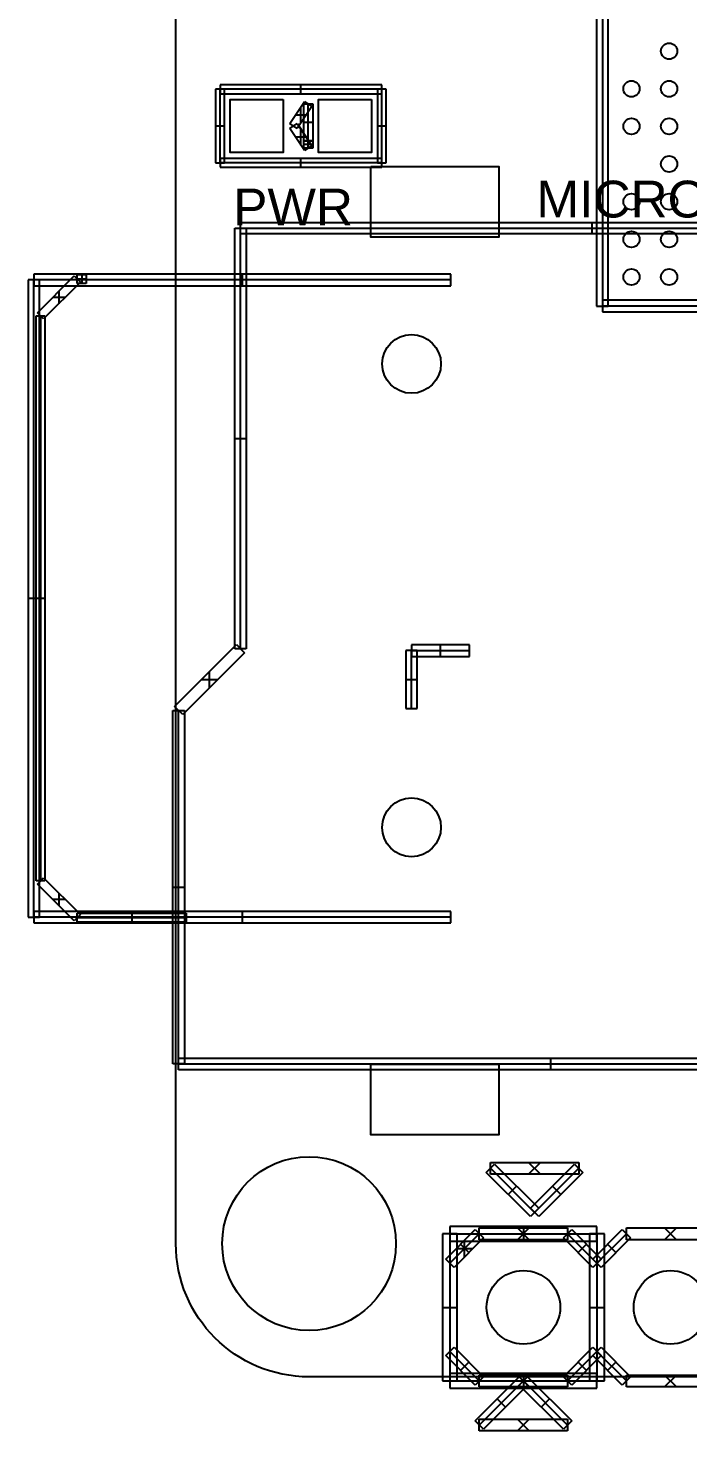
# Model space of a CAD drawing. Header units: millimetres. Extents: x -2.6 to 51, y -0.9 to 44.6.
# Drawn here: x -2.55 to 8.84, y -0.93 to 23.28 of the extents above; entities that cross this region are included whole.
import ezdxf

# ---------------------------------------------------------------- set-up
doc = ezdxf.new("R2010")
doc.units = ezdxf.units.MM
doc.header["$MEASUREMENT"] = 0
for name, color, linetype in [('BOTTOM', 11, 'Continuous'), ('SILK-BOT', 5, 'Continuous'), ('SILK-TOP', 12, 'Continuous'), ('TOP', 1, 'Continuous')]:
    doc.layers.add(name, color=color, linetype=linetype)

msp = doc.modelspace()

# ---------------------------------------------------------------- linework, layer by layer
at = {"layer": 'BOTTOM'}
for centre, radius in [((8.515, 22.883), 0.14), ((7.865, 22.233), 0.14), ((8.515, 22.233), 0.14), ((7.865, 21.585), 0.14), ((8.515, 21.585), 0.14), ((8.515, 20.935), 0.14), ((7.865, 20.285), 0.14), ((8.515, 20.285), 0.14), ((7.865, 19.634), 0.14), ((8.515, 19.634), 0.14), ((7.865, 18.984), 0.14), ((8.515, 18.984), 0.14), ((6, 1.2), 0.635), ((8.54, 1.2), 0.635)]:
    msp.add_circle(centre, radius, dxfattribs=at)
at = {"layer": 'SILK-BOT'}
for p, q in [((7.264, 32.484), (7.264, 18.484)), ((7.365, 32.484), (7.365, 18.484)), ((7.465, 18.484), (7.465, 32.484)), ((7.264, 18.484), (7.465, 18.484)), ((21.365, 18.584), (7.365, 18.584)), ((7.365, 18.584), (7.365, 18.383)), ((21.365, 18.484), (7.365, 18.484)), ((7.365, 18.383), (21.365, 18.383)), ((5.358, 3.529), (5.502, 3.672)), ((5.43, 3.499), (5.43, 3.702)), ((5.43, 3.702), (6.954, 3.702)), ((5.502, 3.672), (6.264, 2.91)), ((6.09, 3.499), (6.294, 3.702)), ((6.294, 3.499), (6.09, 3.702)), ((6.12, 2.91), (6.882, 3.672)), ((6.882, 3.672), (7.026, 3.529)), ((6.954, 3.702), (6.954, 3.499)), ((6.12, 2.767), (5.358, 3.529)), ((6.192, 2.839), (5.43, 3.601)), ((6.954, 3.499), (5.43, 3.499)), ((6.192, 2.839), (6.954, 3.601)), ((7.026, 3.529), (6.264, 2.767)), ((5.739, 3.148), (5.883, 3.291)), ((6.645, 3.148), (6.501, 3.291)), ((6.264, 2.767), (6.12, 2.91)), ((6.264, 2.91), (6.12, 2.767)), ((4.857, 2.47), (4.603, 2.47)), ((4.603, 2.47), (4.603, -0.07)), ((4.658, 2.034), (5.166, 2.542)), ((4.73, 2.597), (4.73, 2.343)), ((7.27, 2.597), (4.73, 2.597)), ((4.73, 2.47), (7.27, 2.47)), ((4.73, 2.47), (4.73, -0.07)), ((5.238, 2.47), (4.73, 1.962)), ((4.857, -0.07), (4.857, 2.47)), ((5.166, 2.542), (5.31, 2.398)), ((5.238, 2.368), (5.238, 2.572)), ((5.238, 2.572), (6.762, 2.572)), ((6.102, 2.368), (5.898, 2.572)), ((6.102, 2.572), (5.898, 2.368)), ((6, 2.597), (6, 2.343)), ((6.69, 2.398), (6.834, 2.542)), ((6.762, 2.572), (6.762, 2.368)), ((7.27, 1.962), (6.762, 2.47)), ((6.834, 2.542), (7.342, 2.034)), ((7.397, 2.47), (7.143, 2.47)), ((7.143, 2.47), (7.143, -0.07)), ((7.198, 2.034), (7.706, 2.542)), ((7.27, 2.343), (7.27, 2.597)), ((7.27, 2.47), (7.27, -0.07)), ((7.778, 2.47), (7.27, 1.962)), ((7.397, -0.07), (7.397, 2.47)), ((7.706, 2.542), (7.85, 2.398)), ((7.778, 2.368), (7.778, 2.572)), ((7.778, 2.572), (9.302, 2.572)), ((8.642, 2.368), (8.438, 2.572)), ((8.642, 2.572), (8.438, 2.368)), ((4.73, 2.343), (7.27, 2.343)), ((5.31, 2.398), (4.802, 1.89)), ((5.056, 2.144), (4.912, 2.288)), ((6.762, 2.368), (5.238, 2.368)), ((7.198, 1.89), (6.69, 2.398)), ((7.088, 2.288), (6.944, 2.144)), ((7.85, 2.398), (7.342, 1.89)), ((7.596, 2.144), (7.452, 2.288)), ((9.302, 2.368), (7.778, 2.368)), ((4.802, 1.89), (4.658, 2.034)), ((7.342, 1.89), (7.198, 2.034)), ((7.342, 2.034), (7.198, 1.89)), ((4.603, 1.2), (4.857, 1.2)), ((7.143, 1.2), (7.397, 1.2)), ((4.658, 0.366), (4.802, 0.51)), ((4.802, 0.51), (5.31, 0.002)), ((6.69, 0.002), (7.198, 0.51)), ((7.198, 0.51), (7.342, 0.366)), ((7.198, 0.366), (7.342, 0.51)), ((7.342, 0.51), (7.85, 0.002)), ((5.166, -0.142), (4.658, 0.366)), ((4.73, 0.438), (5.238, -0.07)), ((4.912, 0.112), (5.056, 0.256)), ((6.762, -0.07), (7.27, 0.438)), ((7.342, 0.366), (6.834, -0.142)), ((6.944, 0.256), (7.088, 0.112)), ((7.706, -0.142), (7.198, 0.366)), ((7.27, 0.438), (7.778, -0.07)), ((7.452, 0.112), (7.596, 0.256)), ((7.27, 0.057), (4.73, 0.057)), ((4.73, 0.057), (4.73, -0.197)), ((5.31, 0.002), (5.166, -0.142)), ((5.238, -0.172), (5.238, 0.032)), ((5.238, 0.032), (6.762, 0.032)), ((5.898, 0.032), (6.102, -0.172)), ((5.898, -0.172), (6.102, 0.032)), ((6, 0.057), (6, -0.197)), ((6.834, -0.142), (6.69, 0.002)), ((6.762, 0.032), (6.762, -0.172)), ((7.27, -0.197), (7.27, 0.057)), ((7.85, 0.002), (7.706, -0.142)), ((7.778, -0.172), (7.778, 0.032)), ((7.778, 0.032), (9.302, 0.032)), ((8.438, 0.032), (8.642, -0.172)), ((8.438, -0.172), (8.642, 0.032)), ((4.603, -0.07), (4.857, -0.07)), ((4.73, -0.07), (7.27, -0.07)), ((4.73, -0.197), (7.27, -0.197)), ((6.762, -0.172), (5.238, -0.172)), ((7.143, -0.07), (7.397, -0.07)), ((9.302, -0.172), (7.778, -0.172))]:
    msp.add_line(p, q, dxfattribs=at)
at = {"layer": 'SILK-TOP'}
for p, q in [((0.762, 22.301), (0.762, 22.149)), ((3.556, 22.301), (0.762, 22.301)), ((2.159, 22.149), (2.159, 22.301)), ((3.556, 22.149), (3.556, 22.301)), ((0.838, 22.225), (0.686, 22.225)), ((0.686, 22.225), (0.686, 20.955)), ((0.762, 20.955), (0.762, 22.225)), ((3.556, 22.225), (0.762, 22.225)), ((0.762, 22.149), (3.556, 22.149)), ((0.838, 20.955), (0.838, 22.225)), ((3.632, 22.225), (3.48, 22.225)), ((3.48, 22.225), (3.48, 20.955)), ((3.556, 20.955), (3.556, 22.225)), ((3.632, 20.955), (3.632, 22.225)), ((1.969, 21.632), (2.223, 22.013)), ((2.349, 21.929), (2.095, 21.548)), ((2.159, 21.643), (2.159, 21.918)), ((2.21, 21.336), (2.21, 21.971)), ((2.21, 21.971), (2.362, 21.971)), ((2.223, 22.013), (2.349, 21.929)), ((2.286, 21.336), (2.286, 21.971)), ((2.362, 21.971), (2.362, 21.336)), ((0.838, 21.59), (0.686, 21.59)), ((2.095, 21.548), (1.969, 21.632)), ((1.969, 21.548), (2.095, 21.632)), ((2.251, 21.78), (2.067, 21.78)), ((2.095, 21.632), (2.349, 21.251)), ((2.362, 21.654), (2.21, 21.654)), ((3.632, 21.59), (3.48, 21.59)), ((2.223, 21.167), (1.969, 21.548)), ((2.251, 21.399), (2.067, 21.399)), ((2.159, 21.262), (2.159, 21.537)), ((2.362, 21.336), (2.21, 21.336)), ((2.21, 21.209), (2.21, 21.336)), ((2.21, 21.336), (2.362, 21.336)), ((2.286, 21.209), (2.286, 21.336)), ((2.362, 21.336), (2.362, 21.209)), ((2.362, 21.273), (2.21, 21.273)), ((2.362, 21.209), (2.21, 21.209)), ((2.349, 21.251), (2.223, 21.167)), ((0.686, 20.955), (0.838, 20.955)), ((3.556, 21.031), (0.762, 21.031)), ((0.762, 21.031), (0.762, 20.879)), ((3.556, 20.955), (0.762, 20.955)), ((0.762, 20.879), (3.556, 20.879)), ((2.159, 20.879), (2.159, 21.031)), ((3.48, 20.955), (3.632, 20.955)), ((3.556, 20.879), (3.556, 21.031)), ((1.115, 19.728), (1.115, 19.928)), ((1.115, 19.928), (13.256, 19.928)), ((7.186, 19.728), (7.186, 19.928)), ((1.015, 19.828), (1.215, 19.828)), ((1.015, 12.568), (1.015, 19.828)), ((1.115, 19.828), (13.256, 19.828)), ((1.115, 12.568), (1.115, 19.828)), ((13.256, 19.728), (1.115, 19.728)), ((1.215, 19.828), (1.215, 12.568)), ((-2.352, 18.935), (-2.552, 18.935)), ((-2.552, 18.935), (-2.552, 7.935)), ((-2.452, 19.035), (-2.452, 18.835)), ((4.748, 19.035), (-2.452, 19.035)), ((-2.452, 7.935), (-2.452, 18.935)), ((4.748, 18.935), (-2.452, 18.935)), ((-2.391, 18.367), (-1.756, 19.002)), ((-2.352, 7.935), (-2.352, 18.935)), ((-1.648, 18.895), (-2.283, 18.26)), ((-1.756, 19.002), (-1.648, 18.895)), ((-1.702, 18.872), (-1.702, 19.025)), ((-1.702, 19.025), (-1.549, 19.025)), ((-1.549, 18.948), (-1.702, 18.948)), ((-1.626, 19.025), (-1.626, 18.872)), ((-1.549, 19.025), (-1.549, 18.872)), ((1.148, 18.835), (1.148, 19.035)), ((4.748, 18.835), (4.748, 19.035)), ((-2.452, 18.835), (4.748, 18.835)), ((-2.019, 18.739), (-2.019, 18.523)), ((-1.549, 18.872), (-1.702, 18.872)), ((-1.912, 18.631), (-2.127, 18.631)), ((-2.413, 18.313), (-2.261, 18.313)), ((-2.413, 8.56), (-2.413, 18.313)), ((-2.283, 18.26), (-2.391, 18.367)), ((-2.337, 18.313), (-2.337, 8.56)), ((-2.261, 18.313), (-2.261, 8.56)), ((1.015, 16.198), (1.215, 16.198)), ((-2.352, 13.435), (-2.552, 13.435)), ((-2.261, 13.437), (-2.413, 13.437)), ((-0.022, 11.572), (1.044, 12.639)), ((1.044, 12.639), (1.186, 12.498)), ((4.068, 12.635), (4.068, 12.435)), ((5.068, 12.635), (4.068, 12.635)), ((4.568, 12.435), (4.568, 12.635)), ((5.068, 12.435), (5.068, 12.635)), ((1.186, 12.498), (0.119, 11.431)), ((1.215, 12.568), (1.015, 12.568)), ((4.168, 12.535), (3.968, 12.535)), ((3.968, 12.535), (3.968, 11.535)), ((4.068, 11.535), (4.068, 12.535)), ((4.068, 12.535), (5.068, 12.535)), ((4.068, 12.435), (5.068, 12.435)), ((4.168, 11.535), (4.168, 12.535)), ((0.582, 11.894), (0.582, 12.176)), ((0.44, 12.035), (0.723, 12.035)), ((3.968, 12.035), (4.168, 12.035)), ((-0.052, 11.502), (0.148, 11.502)), ((-0.052, 5.402), (-0.052, 11.502)), ((0.119, 11.431), (-0.022, 11.572)), ((0.048, 5.402), (0.048, 11.502)), ((0.148, 11.502), (0.148, 5.402)), ((3.968, 11.535), (4.168, 11.535)), ((-2.261, 8.56), (-2.413, 8.56)), ((-2.391, 8.506), (-2.283, 8.614)), ((-1.756, 7.871), (-2.391, 8.506)), ((-2.283, 8.614), (-1.648, 7.979)), ((-1.912, 8.242), (-2.127, 8.242)), ((-2.019, 8.35), (-2.019, 8.135)), ((-0.052, 8.452), (0.148, 8.452)), ((4.748, 8.035), (-2.452, 8.035)), ((-2.452, 8.035), (-2.452, 7.835)), ((-1.702, 7.849), (-1.702, 8.001)), ((-1.702, 8.001), (0.178, 8.001)), ((-0.762, 8.001), (-0.762, 7.849)), ((0.178, 8.001), (0.178, 7.849)), ((1.148, 7.835), (1.148, 8.035)), ((4.748, 7.835), (4.748, 8.035)), ((-2.552, 7.935), (-2.352, 7.935)), ((4.748, 7.935), (-2.452, 7.935)), ((-2.452, 7.835), (4.748, 7.835)), ((-1.648, 7.979), (-1.756, 7.871)), ((0.178, 7.925), (-1.702, 7.925)), ((0.178, 7.849), (-1.702, 7.849)), ((0.148, 5.402), (-0.052, 5.402)), ((0.048, 5.302), (0.048, 5.502)), ((0.048, 5.502), (12.901, 5.502)), ((0.048, 5.402), (12.901, 5.402)), ((6.474, 5.302), (6.474, 5.502)), ((12.901, 5.302), (0.048, 5.302)), ((4.857, 2.47), (4.603, 2.47)), ((4.603, 2.47), (4.603, -0.07)), ((4.658, 2.034), (5.166, 2.542)), ((4.658, 2.034), (5.166, 2.542)), ((4.73, 2.597), (4.73, 2.343)), ((7.27, 2.597), (4.73, 2.597)), ((4.73, 2.47), (7.27, 2.47)), ((4.73, 2.47), (4.73, -0.07)), ((5.238, 2.47), (4.73, 1.962)), ((4.857, -0.07), (4.857, 2.47)), ((5.166, 2.542), (5.31, 2.398)), ((5.166, 2.542), (5.31, 2.398)), ((5.238, 2.368), (5.238, 2.572)), ((5.238, 2.572), (6.762, 2.572)), ((6.102, 2.368), (5.898, 2.572)), ((6.102, 2.572), (5.898, 2.368)), ((6, 2.597), (6, 2.343)), ((6.69, 2.398), (6.834, 2.542)), ((6.762, 2.572), (6.762, 2.368)), ((7.27, 1.962), (6.762, 2.47)), ((6.834, 2.542), (7.342, 2.034)), ((7.397, 2.47), (7.143, 2.47)), ((7.143, 2.47), (7.143, -0.07)), ((7.198, 2.034), (7.706, 2.542)), ((7.27, 2.343), (7.27, 2.597)), ((7.27, 2.47), (7.27, -0.07)), ((7.778, 2.47), (7.27, 1.962)), ((7.397, -0.07), (7.397, 2.47)), ((7.706, 2.542), (7.85, 2.398)), ((7.778, 2.368), (7.778, 2.572)), ((7.778, 2.572), (9.302, 2.572)), ((8.642, 2.368), (8.438, 2.572)), ((8.642, 2.572), (8.438, 2.368)), ((4.73, 2.343), (7.27, 2.343)), ((5.31, 2.398), (4.802, 1.89)), ((5.31, 2.398), (4.802, 1.89)), ((4.84, 2.216), (5.128, 2.216)), ((5.056, 2.144), (4.912, 2.288)), ((4.984, 2.072), (4.984, 2.36)), ((6.762, 2.368), (5.238, 2.368)), ((7.198, 1.89), (6.69, 2.398)), ((7.088, 2.288), (6.944, 2.144)), ((7.85, 2.398), (7.342, 1.89)), ((7.596, 2.144), (7.452, 2.288)), ((9.302, 2.368), (7.778, 2.368)), ((4.802, 1.89), (4.658, 2.034)), ((4.802, 1.89), (4.658, 2.034)), ((7.342, 1.89), (7.198, 2.034)), ((7.342, 2.034), (7.198, 1.89)), ((4.603, 1.2), (4.857, 1.2)), ((7.143, 1.2), (7.397, 1.2)), ((4.658, 0.366), (4.802, 0.51)), ((4.802, 0.51), (5.31, 0.002)), ((6.69, 0.002), (7.198, 0.51)), ((7.198, 0.51), (7.342, 0.366)), ((7.198, 0.366), (7.342, 0.51)), ((7.342, 0.51), (7.85, 0.002)), ((5.166, -0.142), (4.658, 0.366)), ((4.73, 0.438), (5.238, -0.07)), ((4.912, 0.112), (5.056, 0.256)), ((6.762, -0.07), (7.27, 0.438)), ((7.342, 0.366), (6.834, -0.142)), ((6.944, 0.256), (7.088, 0.112)), ((7.706, -0.142), (7.198, 0.366)), ((7.27, 0.438), (7.778, -0.07)), ((7.452, 0.112), (7.596, 0.256)), ((7.27, 0.057), (4.73, 0.057)), ((4.73, 0.057), (4.73, -0.197)), ((5.166, -0.76), (5.928, 0.002)), ((5.31, 0.002), (5.166, -0.142)), ((5.238, -0.172), (5.238, 0.032)), ((5.238, 0.032), (6.762, 0.032)), ((5.898, 0.032), (6.102, -0.172)), ((5.898, -0.172), (6.102, 0.032)), ((5.928, 0.002), (6.072, -0.142)), ((5.928, -0.142), (6.072, 0.002)), ((6, 0.057), (6, -0.197)), ((6.072, 0.002), (6.834, -0.76)), ((6.834, -0.142), (6.69, 0.002)), ((6.762, 0.032), (6.762, -0.172)), ((7.27, -0.197), (7.27, 0.057)), ((7.85, 0.002), (7.706, -0.142)), ((7.778, -0.172), (7.778, 0.032)), ((7.778, 0.032), (9.302, 0.032)), ((8.438, 0.032), (8.642, -0.172)), ((8.438, -0.172), (8.642, 0.032)), ((4.603, -0.07), (4.857, -0.07)), ((4.73, -0.07), (7.27, -0.07)), ((4.73, -0.197), (7.27, -0.197)), ((6, -0.07), (5.238, -0.832)), ((6.762, -0.172), (5.238, -0.172)), ((6.072, -0.142), (5.31, -0.904)), ((6.69, -0.904), (5.928, -0.142)), ((6, -0.07), (6.762, -0.832)), ((7.143, -0.07), (7.397, -0.07)), ((9.302, -0.172), (7.778, -0.172)), ((5.547, -0.379), (5.691, -0.523)), ((6.453, -0.379), (6.309, -0.523)), ((5.31, -0.904), (5.166, -0.76)), ((5.238, -0.934), (5.238, -0.73)), ((5.238, -0.73), (6.762, -0.73)), ((6.762, -0.934), (5.238, -0.934)), ((6.102, -0.73), (5.898, -0.934)), ((5.898, -0.73), (6.102, -0.934)), ((6.834, -0.76), (6.69, -0.904)), ((6.762, -0.73), (6.762, -0.934))]:
    msp.add_line(p, q, dxfattribs=at)
at = {"layer": 'TOP'}
msp.add_lwpolyline([(0, 2.3), (0, 37.7, -0.414213), (2.3, 40), (37.7, 40, -0.414213), (40, 37.7), (40, 2.3, -0.414213), (37.7, 0), (2.3, 0, -0.414212), (0, 2.3)], format="xyb", dxfattribs=at)
for points in [[(1.854, 22.047), (1.854, 21.133), (0.94, 21.133), (0.94, 22.047), (1.854, 22.047)], [(3.378, 22.047), (3.378, 21.133), (2.464, 21.133), (2.464, 22.047), (3.378, 22.047)], [(3.363, 20.894), (5.573, 20.894), (5.573, 19.675), (3.363, 19.675), (3.363, 20.894)], [(3.363, 5.395), (5.573, 5.395), (5.573, 4.175), (3.363, 4.175), (3.363, 5.395)]]:
    msp.add_lwpolyline(points, dxfattribs=at)
for centre, radius in [((4.068, 17.485), 0.508), ((4.068, 9.485), 0.508), ((2.3, 2.3), 1.5), ((6, 1.2), 0.635), ((8.54, 1.2), 0.635)]:
    msp.add_circle(centre, radius, dxfattribs=at)

# ---------------------------------------------------------------- texts
at = {"layer": 'SILK-TOP', "char_height": 0.635, "attachment_point": 7, "line_spacing_factor": 0.963855}
for s, insert, width in [('\\fArial;MICROSD', (6.223, 20.003), 4.68982), ('\\fArial;PWR', (0.989, 19.875), 2.6012)]:
    msp.add_mtext(s, dxfattribs=dict(at, insert=insert, width=width))

doc.saveas('drawing.dxf')
